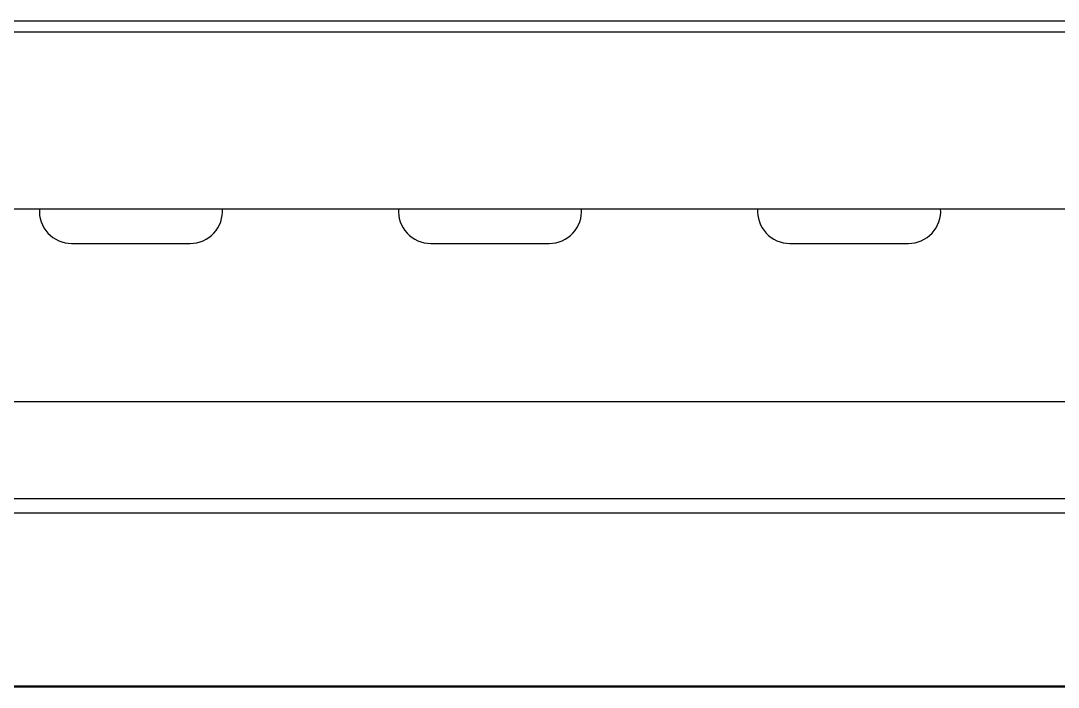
# Model space of a CAD drawing. Header units: millimetres. Extents: x 21899 to 38731, y -5425 to 3612.
# Drawn here: x 23215.7 to 23360.2, y -2790.7 to -2697.9 of the extents above; entities that cross this region are included whole.
import ezdxf

# ---------------------------------------------------------------- set-up
doc = ezdxf.new("R2010")
doc.units = ezdxf.units.MM

msp = doc.modelspace()

# ---------------------------------------------------------------- linework, layer by layer
at = {"color": 7, "linetype": 'Continuous'}
for p, q in [((23172.5734292887, -2697.913506202787), (23482.5734292887, -2697.913506202787)), ((23172.5734292887, -2699.473097693788), (23492.5734292887, -2699.473097693788)), ((23172.5734292887, -2724.082985407784), (23492.5734292887, -2724.082985407784)), ((23222.8234292887, -2728.913506202787), (23239.3234292887, -2728.913506202787)), ((23272.8234292887, -2728.913506202787), (23289.3234292887, -2728.913506202787)), ((23322.8234292887, -2728.913506202787), (23339.3234292887, -2728.913506202787)), ((23171.26292928871, -2750.913506202787), (23486.5734292887, -2750.913506202787)), ((23480.0734292887, -2764.467433996791), (23136.4396459357, -2764.467433996791)), ((23550.0734292887, -2766.467433996784), (22334.0734292887, -2766.467433996784)), ((25027.76024583445, -2790.560327215584), (22358.76024583445, -2790.560327215584))]:
    msp.add_line(p, q, dxfattribs=at)
at = {"color": 9, "linetype": 'Continuous'}
msp.add_line((25027.76024583445, -2790.688754802786), (22358.76024583445, -2790.688754802786), dxfattribs=at)
at = {"color": 7, "linetype": 'Continuous'}
for centre, start, end in [((23222.8234292887, -2724.413506202787), 175.7151991233547, 270), ((23239.3234292887, -2724.413506202787), 270, 4.28480087664532), ((23272.8234292887, -2724.413506202787), 175.7151991233547, 270), ((23289.3234292887, -2724.413506202787), 270, 4.28480087664532), ((23322.8234292887, -2724.413506202787), 175.7151991233547, 270), ((23339.3234292887, -2724.413506202787), 270, 4.28480087664532)]:
    msp.add_arc(centre, 4.5, start, end, dxfattribs=at)

doc.saveas('drawing.dxf')
